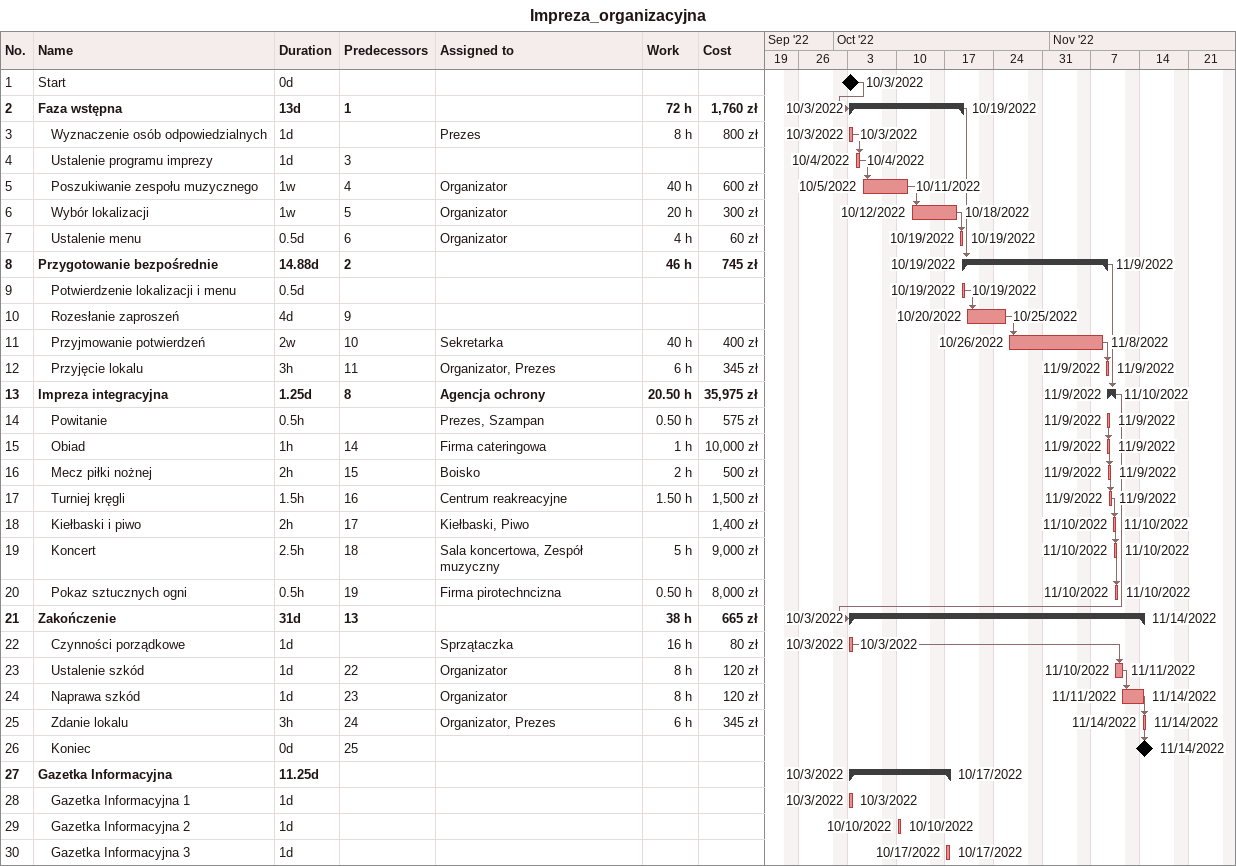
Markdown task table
Impreza_organizacyjna

| ID | Level | Task | Duration | Start | Finish | Predecessors | Resources | Work (h) | Cost (zł) |
|---|---|---|---|---|---|---|---|---|---|
| 1 | 1 | Start | 0d | 2022-10-03 | 2022-10-03 |  |  |  |  |
| 2 | 1 | **Faza wstępna** | 13d | 2022-10-03 | 2022-10-19 | 1 |  | 72 | 1760 |
| 3 | 2 | Wyznaczenie osób odpowiedzialnych | 1d | 2022-10-03 | 2022-10-03 |  | Prezes | 8 | 800 |
| 4 | 2 | Ustalenie programu imprezy | 1d | 2022-10-04 | 2022-10-04 | 3 |  |  |  |
| 5 | 2 | Poszukiwanie zespołu muzycznego | 1w | 2022-10-05 | 2022-10-11 | 4 | Organizator | 40 | 600 |
| 6 | 2 | Wybór lokalizacji | 1w | 2022-10-12 | 2022-10-18 | 5 | Organizator | 20 | 300 |
| 7 | 2 | Ustalenie menu | 0.5d | 2022-10-19 | 2022-10-19 | 6 | Organizator | 4 | 60 |
| 8 | 1 | **Przygotowanie bezpośrednie** | 14.88d | 2022-10-19 | 2022-11-09 | 2 |  | 46 | 745 |
| 9 | 2 | Potwierdzenie lokalizacji i menu | 0.5d | 2022-10-19 | 2022-10-19 |  |  |  |  |
| 10 | 2 | Rozesłanie zaproszeń | 4d | 2022-10-20 | 2022-10-25 | 9 |  |  |  |
| 11 | 2 | Przyjmowanie potwierdzeń | 2w | 2022-10-26 | 2022-11-08 | 10 | Sekretarka | 40 | 400 |
| 12 | 2 | Przyjęcie lokalu | 3h | 2022-11-09 | 2022-11-09 | 11 | Organizator, Prezes | 6 | 345 |
| 13 | 1 | **Impreza integracyjna** | 1.25d | 2022-11-09 | 2022-11-10 | 8 | Agencja ochrony | 20.50 | 35975 |
| 14 | 2 | Powitanie | 0.5h | 2022-11-09 | 2022-11-09 |  | Prezes, Szampan | 0.50 | 575 |
| 15 | 2 | Obiad | 1h | 2022-11-09 | 2022-11-09 | 14 | Firma cateringowa | 1 | 10000 |
| 16 | 2 | Mecz piłki nożnej | 2h | 2022-11-09 | 2022-11-09 | 15 | Boisko | 2 | 500 |
| 17 | 2 | Turniej kręgli | 1.5h | 2022-11-09 | 2022-11-09 | 16 | Centrum reakreacyjne | 1.50 | 1500 |
| 18 | 2 | Kiełbaski i piwo | 2h | 2022-11-10 | 2022-11-10 | 17 | Kiełbaski, Piwo |  | 1400 |
| 19 | 2 | Koncert | 2.5h | 2022-11-10 | 2022-11-10 | 18 | Sala koncertowa, Zespół muzyczny | 5 | 9000 |
| 20 | 2 | Pokaz sztucznych ogni | 0.5h | 2022-11-10 | 2022-11-10 | 19 | Firma pirotechncizna | 0.50 | 8000 |
| 21 | 1 | **Zakończenie** | 31d | 2022-10-03 | 2022-11-14 | 13 |  | 38 | 665 |
| 22 | 2 | Czynności porządkowe | 1d | 2022-10-03 | 2022-10-03 |  | Sprzątaczka | 16 | 80 |
| 23 | 2 | Ustalenie szkód | 1d | 2022-11-10 | 2022-11-11 | 22 | Organizator | 8 | 120 |
| 24 | 2 | Naprawa szkód | 1d | 2022-11-11 | 2022-11-14 | 23 | Organizator | 8 | 120 |
| 25 | 2 | Zdanie lokalu | 3h | 2022-11-14 | 2022-11-14 | 24 | Organizator, Prezes | 6 | 345 |
| 26 | 2 | Koniec | 0d | 2022-11-14 | 2022-11-14 | 25 |  |  |  |
| 27 | 1 | **Gazetka Informacyjna** | 11.25d | 2022-10-03 | 2022-10-17 |  |  |  |  |
| 28 | 2 | Gazetka Informacyjna 1 | 1d | 2022-10-03 | 2022-10-03 |  |  |  |  |
| 29 | 2 | Gazetka Informacyjna 2 | 1d | 2022-10-10 | 2022-10-10 |  |  |  |  |
| 30 | 2 | Gazetka Informacyjna 3 | 1d | 2022-10-17 | 2022-10-17 |  |  |  |  |
